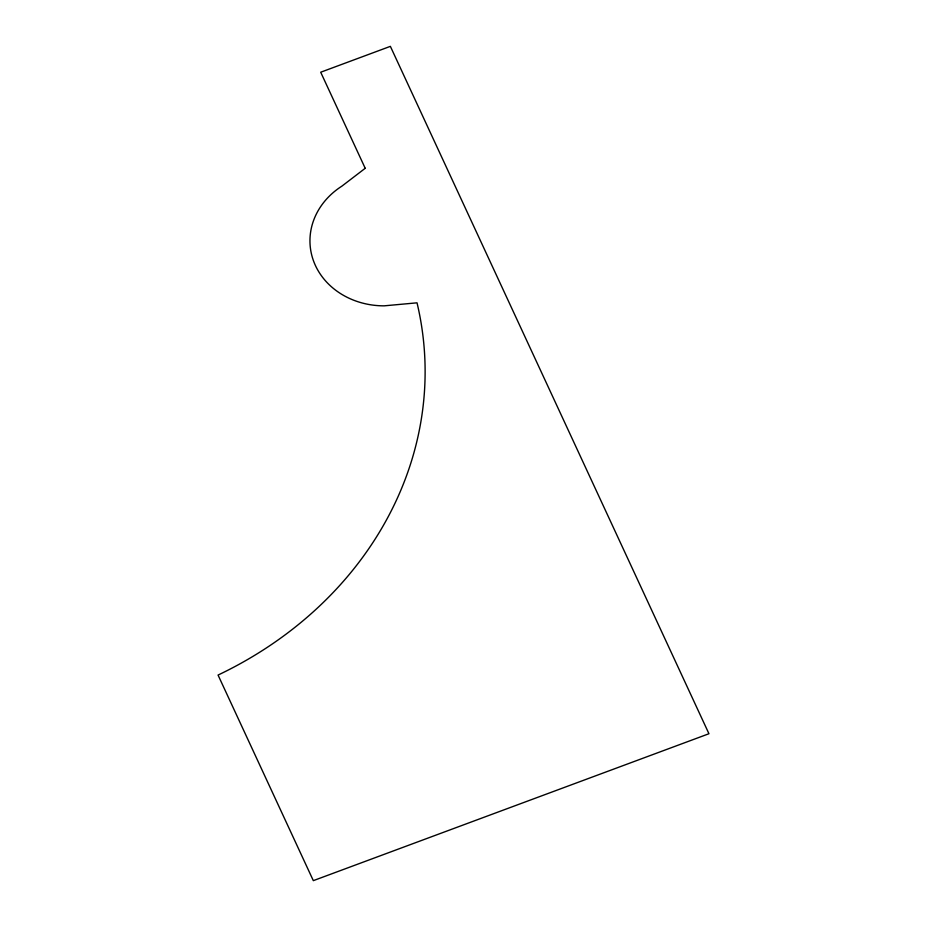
<?xml version="1.0" encoding="UTF-8"?>
<svg xmlns="http://www.w3.org/2000/svg" width="927" height="927" viewBox="0 0 927 927"><rect width="100%" height="100%" fill="white"/><g stroke="black" fill="none" stroke-linecap="round" stroke-linejoin="round"><path stroke-width="1.39" d="M365.215 168.297L341.878 186.153A75.62 66.269 -4.3 0 0 313.303 260.313A75.62 66.269 -4.3 0 0 384.172 305.84L417.023 302.828A385.725 338.007 -4.3 0 1 218.054 675.065L313.326 880.65L708.946 733.732L390.371 46.35L320.696 72.225L365.215 168.297"/></g></svg>
